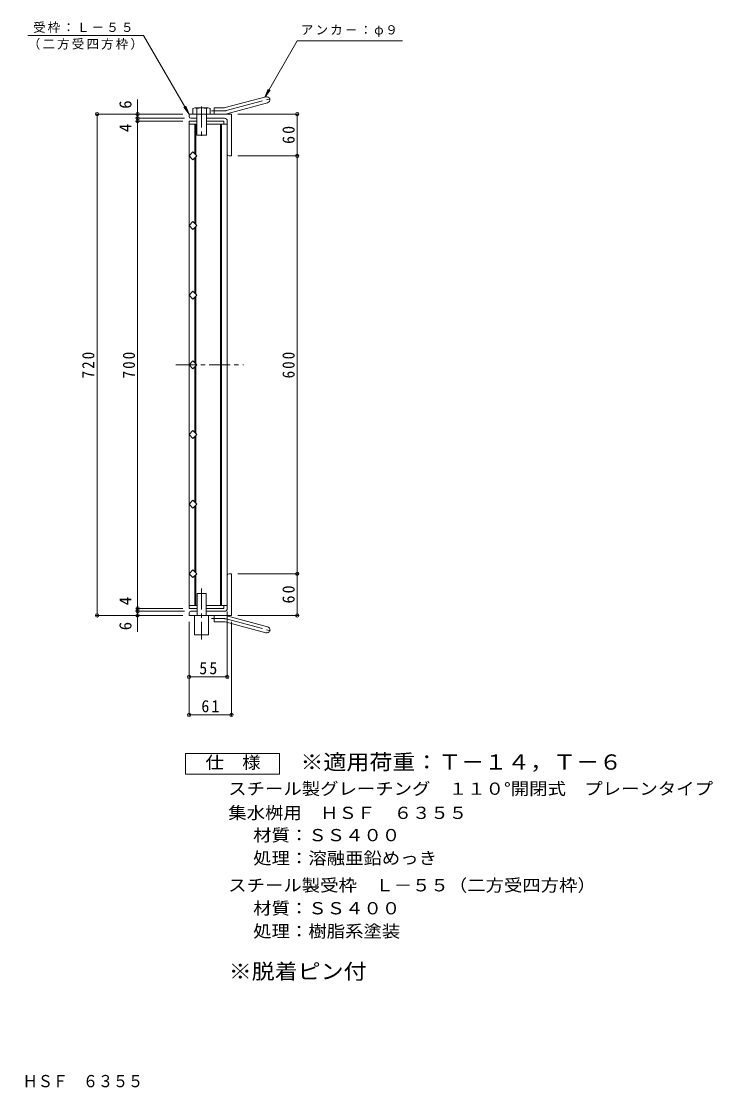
# Model space of a CAD drawing. Units: millimetres, scale not verified. Extents: x -932 to 1060, y -823 to 796.
# Drawn here: x 67 to 1060, y -823 to 710 of the extents above; entities that cross this region are included whole.
import ezdxf
from ezdxf.enums import TextEntityAlignment as Align

# ---------------------------------------------------------------- set-up
doc = ezdxf.new("R2010")
doc.units = ezdxf.units.MM
doc.header["$LTSCALE"] = 6
doc.header["$PDMODE"] = 32
doc.header["$PDSIZE"] = 4.8
doc.linetypes.add('CHAIN1', pattern=[8, 5, -1, 1, -1])
doc.linetypes.add('CHAIN2', pattern=[12, 9, -1, 1, -1])
for name, color, linetype, lineweight in [('A-1', 2, 'Continuous', 9), ('A-2', 3, 'Continuous', 9), ('A-4', 7, 'Continuous', 9), ('A-5', 7, 'Continuous', 9), ('A-9', 4, 'Continuous', 9), ('F-4_F-4ﾚｲﾔ', 2, 'Continuous', 9)]:
    doc.layers.add(name, color=color, linetype=linetype, lineweight=lineweight)
doc.layers.add('F-5_F-5ﾚｲﾔ', color=2, linetype='Continuous')
doc.styles.add('ＭＳ ゴシック', font='')
doc.styles.get('ＭＳ ゴシック').set_extended_font_data('MS Gothic')

msp = doc.modelspace()

# ---------------------------------------------------------------- linework, layer by layer
at = {"layer": 'A-1'}
for p, q in [((359.898, 586.163), (418.088, 601.755)), ((343.753, 576.857), (343.753, 585.857)), ((357.568, 585.857), (343.753, 585.857)), ((362.227, 577.47), (420.418, 593.062)), ((368.753, 576.857), (307.753, 576.857)), ((307.753, 576.857), (307.753, 573.357)), ((318.753, 570.857), (310.253, 570.857)), ((358.753, 570.857), (332.753, 570.857)), ((368.753, 576.857), (368.753, 516.857)), ((362.753, 566.857), (362.753, 519.357)), ((365.253, 516.857), (368.753, 516.857)), ((362.753, -133.143), (362.753, -85.643)), ((365.253, -83.144), (368.753, -83.144)), ((368.753, -143.143), (368.753, -83.144)), ((319.253, -137.143), (310.253, -137.143)), ((358.753, -137.143), (332.253, -137.143)), ((307.753, -139.644), (307.753, -143.143)), ((368.753, -143.143), (307.753, -143.143)), ((343.753, -143.143), (343.753, -152.143)), ((357.568, -152.143), (343.753, -152.143)), ((359.898, -152.45), (418.088, -168.042)), ((362.227, -143.757), (420.418, -159.349))]:
    msp.add_line(p, q, dxfattribs=at)
at = {"layer": 'A-1', "linetype": 'CHAIN2'}
for p, q in [((361.062, 581.817), (426.229, 599.278)), ((357.568, 581.357), (339.948, 581.357)), ((357.568, -147.644), (339.948, -147.644)), ((361.062, -148.103), (426.229, -165.565))]:
    msp.add_line(p, q, dxfattribs=at)
at = {"layer": 'A-1'}
for centre, radius, start, end in [((419.253, 597.409), 4.5, 285.00014, 104.99991), ((357.568, 594.857), 9, 270, 285.00002), ((310.253, 573.357), 2.5, 180, 270), ((357.568, 594.857), 18, 270, 285), ((358.753, 566.857), 4, 0, 90), ((365.253, 519.357), 2.5, 180, 270), ((365.253, -85.643), 2.5, 90, 180), ((310.253, -139.644), 2.5, 90, 180), ((358.753, -133.143), 4, 270, 0), ((357.568, -161.144), 18, 74.99998, 89.99998), ((357.568, -161.144), 9, 74.99998, 90), ((419.253, -163.696), 4.5, 255.00008, 74.99986)]:
    msp.add_arc(centre, radius, start, end, dxfattribs=at)
at = {"layer": 'A-1', "linetype": 'CHAIN2'}
for centre, start, end in [((357.568, 594.857), 270, 284.99995), ((357.568, -161.143), 75.00005, 90)]:
    msp.add_arc(centre, 13.5, start, end, dxfattribs=at)
at = {"layer": 'A-2'}
for p, q in [((307.753, 566.857), (307.753, 316.857)), ((307.753, 566.857), (318.753, 566.857)), ((307.753, 562.357), (318.753, 562.357)), ((316.253, 562.357), (316.253, 519.67)), ((317.753, 562.357), (317.753, 518.171)), ((332.753, 566.857), (357.753, 566.857)), ((352.753, 562.357), (352.753, 316.857)), ((354.253, 562.357), (354.253, 316.857)), ((357.753, 566.857), (357.753, 562.357)), ((316.253, 514.043), (316.253, 419.67)), ((317.753, 515.543), (317.753, 418.171)), ((316.253, 414.043), (316.253, 319.67)), ((317.753, 415.543), (317.753, 318.17)), ((307.753, -133.143), (307.753, 316.857)), ((316.253, 219.67), (316.253, 314.043)), ((317.753, 218.17), (317.753, 315.543)), ((352.753, -128.644), (352.753, 316.857)), ((354.253, -128.644), (354.253, 316.857)), ((317.753, 118.17), (317.753, 215.543)), ((316.253, 119.67), (316.253, 214.043)), ((316.253, 19.67), (316.253, 114.043)), ((317.753, 18.17), (317.753, 115.543)), ((317.753, -81.83), (317.753, 15.543)), ((316.253, -80.33), (316.253, 14.043)), ((316.253, -128.644), (316.253, -85.957)), ((317.753, -128.644), (317.753, -84.457)), ((307.753, -128.644), (319.253, -128.644)), ((307.753, -133.143), (319.253, -133.143))]:
    msp.add_line(p, q, dxfattribs=at)
at = {"layer": 'A-2', "linetype": 'CHAIN1'}
msp.add_line((288.832, 216.857), (386.227, 216.857), dxfattribs=at)
at = {"layer": 'A-2'}
for points in [[(332.753, 562.357), (362.753, 562.357), (362.753, 316.857)], [(332.253, -128.644), (362.753, -128.644), (362.753, 316.857)], [(332.253, -133.143), (357.753, -133.143), (357.753, -128.643)]]:
    msp.add_lwpolyline(points, dxfattribs=at)
for points in [[(319.067, 516.857), (313.41, 511.2), (307.753, 516.857), (313.41, 522.514)], [(319.067, 416.857), (313.41, 411.2), (307.753, 416.857), (313.41, 422.513)], [(319.067, 316.857), (313.41, 311.2), (307.753, 316.857), (313.41, 322.514)], [(319.067, 216.856), (313.41, 222.513), (307.753, 216.856), (313.41, 211.2)], [(319.067, 116.856), (313.41, 122.513), (307.753, 116.856), (313.41, 111.2)], [(319.067, 16.856), (313.41, 22.513), (307.753, 16.856), (313.41, 11.2)], [(319.067, -83.144), (313.41, -77.487), (307.753, -83.144), (313.41, -88.8)]]:
    msp.add_lwpolyline(points, close=True, dxfattribs=at)
at = {"layer": 'A-4'}
for p, q in [((233.969, 597.63), (233.969, -166.825)), ((298.753, 576.857), (173.791, 576.857)), ((175.591, 576.857), (175.591, -143.143)), ((301.253, 570.857), (232.169, 570.857)), ((377.753, 576.857), (465.075, 576.857)), ((463.275, 576.857), (463.275, 516.857)), ((298.753, 566.857), (232.169, 566.857)), ((377.753, 516.857), (465.075, 516.857)), ((463.275, 516.857), (463.275, -143.143)), ((377.753, -83.144), (465.075, -83.144)), ((298.753, -133.143), (232.169, -133.143)), ((301.253, -137.144), (232.169, -137.144)), ((362.753, -137.644), (362.753, -233.261)), ((298.753, -143.143), (173.791, -143.143)), ((242.969, -143.143), (235.769, -143.143)), ((307.753, -152.143), (307.753, -287.824)), ((368.753, -152.143), (368.753, -287.824)), ((377.753, -143.143), (465.075, -143.143)), ((307.753, -231.461), (362.753, -231.461)), ((307.753, -240.461), (307.753, -233.261)), ((307.753, -286.024), (368.753, -286.024))]:
    msp.add_line(p, q, dxfattribs=at)
for p in [(175.591, 576.857), (233.969, 576.857), (233.969, 570.857), (233.969, 566.857), (463.275, 576.857), (463.275, 516.857), (463.275, -83.144), (233.969, -133.143), (233.969, -137.144), (175.591, -143.143), (233.969, -143.143), (463.275, -143.143), (307.753, -231.461), (362.753, -231.461), (307.753, -286.024), (368.753, -286.024)]:
    msp.add_point(p, dxfattribs=at)
at = {"layer": 'A-5'}
for p, q in [((76.406, 689.705), (242.6, 689.705)), ((307.753, 576.857), (242.6, 689.705)), ((416.503, 601.306), (421.287, 612.854)), ((416.503, 601.306), (424.113, 611.223)), ((307.753, 576.857), (300.144, 586.773)), ((307.753, 576.857), (302.97, 588.405))]:
    msp.add_line(p, q, dxfattribs=at)
msp.add_lwpolyline([(416.503, 601.306), (463.229, 682.237), (614.463, 682.237)], dxfattribs=at)
at = {"layer": 'A-9'}
for p, q in [((316.034, 585.817), (335.473, 585.817)), ((318.753, 576.857), (318.753, 584.776)), ((332.753, 576.857), (332.753, 584.776)), ((338.192, 584.776), (338.192, 576.857)), ((318.753, 576.857), (318.753, 546.857)), ((332.753, 576.857), (332.753, 546.857)), ((318.753, 546.857), (332.753, 546.857)), ((319.253, -111.446), (332.253, -111.446)), ((319.253, -111.446), (319.253, -143.143)), ((332.253, -111.446), (332.253, -143.143)), ((315.753, -143.143), (315.753, -171.143)), ((335.753, -143.143), (335.753, -171.143)), ((315.753, -171.143), (335.753, -171.143))]:
    msp.add_line(p, q, dxfattribs=at)
at = {"layer": 'A-9', "linetype": 'CHAIN1'}
for p, q in [((325.753, 587.752), (325.753, 541.395)), ((325.753, -104.44), (325.753, -177.635))]:
    msp.add_line(p, q, dxfattribs=at)
at = {"layer": 'A-9'}
msp.add_lwpolyline([(313.314, 584.776), (313.314, 576.857), (338.192, 576.857)], dxfattribs=at)
for centre, radius, start, end in [((316.034, 581.743), 4.074, 48.12389, 131.8763), ((325.753, 561.75), 24.066, 73.09029, 106.90971), ((335.473, 581.743), 4.074, 48.1237, 131.87611)]:
    msp.add_arc(centre, radius, start, end, dxfattribs=at)
at = {"layer": 'F-4_F-4ﾚｲﾔ'}
msp.add_lwpolyline([(302.838, -371.224), (302.838, -341.224), (437.837, -341.224), (437.837, -371.224)], close=True, dxfattribs=at)

# ---------------------------------------------------------------- texts
at = {"layer": 'A-4', "color": 2, "style": 'ＭＳ ゴシック'}
for s, p in [('6', (230.369, 584.554)), ('4', (230.369, 551.12)), ('4', (230.369, -128.395)), ('6', (230.369, -164.346))]:
    msp.add_text(s, height=17.6, rotation=90, dxfattribs=at).set_placement(p, align=Align.BOTTOM_LEFT)
at = {"layer": 'A-4', "color": 2, "char_height": 17.6, "attachment_point": 7, "rotation": 90, "style": 'ＭＳ ゴシック'}
for s, insert in [('\\T1.27;\\W0.95;60', (459.675, 534.107)), ('\\T1.27;\\W0.9;720', (171.991, 197.357)), ('\\T1.27;\\W0.9;700', (230.369, 197.357)), ('\\T1.27;\\W0.9;600', (459.675, 197.357)), ('\\T1.27;\\W0.95;60', (459.675, -125.893))]:
    msp.add_mtext(s, dxfattribs=dict(at, insert=insert))
at = {"layer": 'A-4', "color": 2, "char_height": 17.6, "attachment_point": 7, "style": 'ＭＳ ゴシック'}
for s, insert in [('\\T1.27;\\W0.95;55', (322.503, -227.861)), ('\\T1.27;\\W0.95;61', (325.503, -282.424))]:
    msp.add_mtext(s, dxfattribs=dict(at, insert=insert))
at = {"layer": 'A-5', "char_height": 13.2, "attachment_point": 7, "style": 'ＭＳ ゴシック'}
for s, insert in [('\\T1.17;受枠：Ｌ－５５', (83.606, 693.446)), ('\\T1.17;アンカ－：φ９', (468.441, 687.669)), ('\\T1.17;（二方受四方枠）', (76.139, 669.307))]:
    msp.add_mtext(s, dxfattribs=dict(at, insert=insert))
at = {"layer": 'F-4_F-4ﾚｲﾔ', "style": 'ＭＳ ゴシック', "width": 1.1}
for s, p in [('仕\u3000様', (331.338, -368.225)), ('スチール製グレーチング\u3000１１０°開閉式\u3000プレーンタイプ', (364.091, -405.977)), ('集水桝用\u3000ＨＳＦ\u3000６３５５', (364.091, -440.664)), ('材質：ＳＳ４００', (399.919, -472.646)), ('処理：溶融亜鉛めっき', (399.919, -505.647)), ('スチール製受枠\u3000Ｌ－５５（二方受四方枠）', (364.092, -544.647)), ('材質：ＳＳ４００', (399.918, -577.647)), ('処理：樹脂系塗装', (399.918, -610.647))]:
    msp.add_text(s, height=17.6, dxfattribs=at).set_placement(p, align=Align.BOTTOM_LEFT)
at = {"layer": 'F-4_F-4ﾚｲﾔ', "color": 3, "style": 'ＭＳ ゴシック', "width": 1.1}
msp.add_text('※脱着ピン付', height=21.99, dxfattribs=at).set_placement((364.849, -671.861), align=Align.BOTTOM_LEFT)
at = {"layer": 'F-5_F-5ﾚｲﾔ', "color": 3, "style": 'ＭＳ ゴシック', "width": 1.1}
msp.add_text('※適用荷重：Ｔ－１４，Ｔ－６', height=21.99, dxfattribs=at).set_placement((467.837, -371.224), align=Align.BOTTOM_LEFT)
at = {"layer": 'F-5_F-5ﾚｲﾔ', "style": 'ＭＳ ゴシック', "width": 0.9}
msp.add_text('集水桝用\u3000ＨＳＦ\u3000６３５５', height=17.6, dxfattribs=at).set_placement((-39.071, -825.907), align=Align.BOTTOM_LEFT)

doc.saveas('drawing.dxf')
